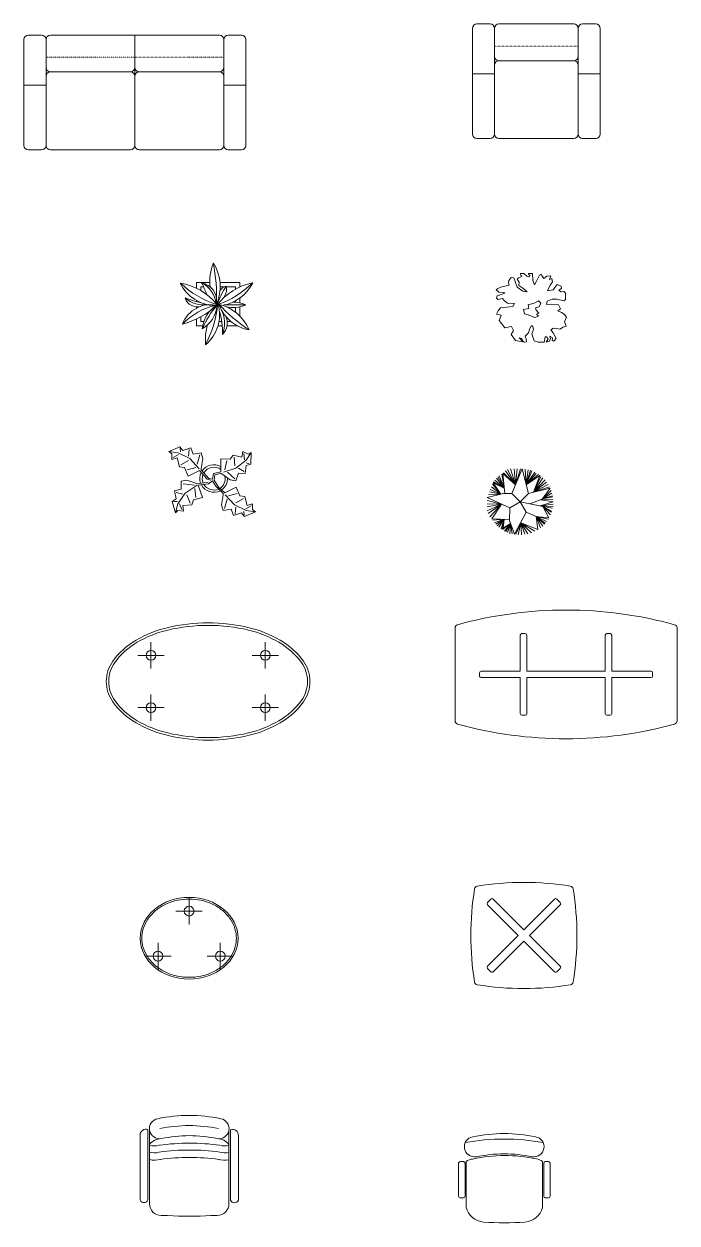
# Model space of a CAD drawing. Header units: millimetres. Extents: x 39 to 797, y -22 to 713.
# Drawn here: x 397 to 797, y -22 to 713 of the extents above; entities that cross this region are included whole.
import ezdxf

# ---------------------------------------------------------------- set-up
doc = ezdxf.new("R2010")
doc.units = ezdxf.units.MM
doc.linetypes.add('DOT', pattern=[0.25, 0, -0.25])
doc.layers.get('0').update_dxf_attribs({"lineweight": 0})

# ---------------------------------------------------------------- blocks, each defined once
blk = doc.blocks.new('sofa2')
for p, q in [((-65.25, 0), (-57.15, 0)), ((51.75, 0), (-51.75, 0)), ((0, 0), (0, -67.5)), ((57.15, 0), (65.25, 0)), ((-67.95, -2.7), (-67.95, -67.5)), ((-54.45, -2.7), (-54.45, -67.5)), ((54.45, -67.5), (54.45, -2.7)), ((67.95, -67.5), (67.95, -2.7)), ((-2.7, -22.5), (-51.75, -22.5)), ((51.75, -22.5), (2.7, -22.5)), ((-67.95, -30.6), (-54.45, -30.6)), ((54.45, -30.6), (67.95, -30.6)), ((-65.25, -70.2), (-57.15, -70.2)), ((-51.75, -70.2), (-2.7, -70.2)), ((2.7, -70.2), (51.75, -70.2)), ((57.15, -70.2), (65.25, -70.2))]:
    blk.add_line(p, q)
at = {"linetype": 'DOT'}
for p, q in [((0, -13.5), (-54.45, -13.5)), ((54.45, -13.5), (0, -13.5))]:
    blk.add_line(p, q, dxfattribs=at)
for centre, start, end in [((-65.25, -2.7), 90, 180), ((-57.15, -2.7), 0, 90), ((-51.75, -2.7), 90, 180), ((51.75, -2.7), 0, 90), ((57.15, -2.7), 90, 180), ((65.25, -2.7), 0, 90), ((-51.75, -19.8), 180, 270), ((-2.7, -19.8), 270, 0), ((2.7, -19.8), 180, 270), ((51.75, -19.8), 270, 0), ((-51.75, -25.2), 90, 180), ((-2.7, -25.2), 0, 90), ((2.7, -25.2), 90, 180), ((51.75, -25.2), 0, 90), ((-65.25, -67.5), 180, 270), ((-57.15, -67.5), 270, 0), ((-51.75, -67.5), 180, 270), ((-2.7, -67.5), 270, 0), ((2.7, -67.5), 180, 270), ((51.75, -67.5), 270, 0), ((57.15, -67.5), 180, 270), ((65.25, -67.5), 270, 0)]:
    blk.add_arc(centre, 2.7, start, end)
blk = doc.blocks.new('tr3')
at = {"color": 3}
for p, q in [((-12.3, 9.14), (-12.3, 12.55)), ((-12.3, 12.55), (-4, 12.55)), ((-9.64, 7.72), (-9.64, 9.89)), ((-9.64, 9.89), (-7.85, 9.89)), ((2.19, 12.55), (14.24, 12.55)), ((2.32, 9.89), (4.64, 9.89)), ((6.12, 9.89), (11.58, 9.89)), ((11.58, 9.89), (11.58, 8.51)), ((14.24, 12.55), (14.24, 9.86)), ((-12.3, 0.96), (-12.3, 1.6)), ((11.58, 1.29), (11.58, 0.55)), ((14.24, 2.94), (14.24, 0.17)), ((-12.3, -3.13), (-12.3, -2.28)), ((11.58, -2.71), (11.58, -5.55)), ((14.24, -2.3), (14.24, -7.87)), ((-12.3, -13.99), (-12.3, -9.74)), ((-8.43, -13.99), (-12.3, -13.99)), ((-9.64, -11.33), (-9.64, -8.39)), ((-7.77, -11.33), (-9.64, -11.33)), ((-5.68, -13.99), (-6.1, -13.99)), ((3.54, -13.99), (0.92, -13.99)), ((3.22, -11.33), (1.55, -11.33)), ((12.77, -13.99), (6.5, -13.99)), ((8.84, -11.33), (6.6, -11.33))]:
    blk.add_line(p, q, dxfattribs=at)
for centre, radius, start, end in [((23.59, 13.76), 27.62, 157.20075, 188.14852), ((-90.41, 5.41), 90.45, 356.36637, 12.24117), ((-24.82, 9.99), 27.13, 336.67216, 32.24001), ((-0.08, 23.08), 24.71, 206.03806, 268.07389), ((-27.69, -22.85), 35.5, 38.49128, 81.23253), ((16.32, 51.28), 54.65, 225.53956, 252.84937), ((-10.75, 1.61), 10.87, 351.49347, 81.05444), ((-57.71, -13.29), 54.99, 20.03106, 27.79583), ((-17.02, -2.31), 16.85, 7.29526, 60.57563), ((29.12, -22.82), 35.9, 101.09217, 143.33115), ((43.68, -14.82), 45.37, 146.45691, 161.96731), ((-20.25, 56.17), 60.97, 290.09693, 313.9067), ((8.05, 3.07), 7.62, 105.50251, 139.64378), ((-0.08, 23.08), 24.71, 277.83203, 334.43275), ((-1.65, 8.6), 7.87, 323.52556, 13.36453), ((-8.14, 14.95), 16.09, 226.85564, 280.84228), ((21.46, 115.18), 119.11, 250.06613, 256.14565), ((-11.76, 5.46), 7.76, 198.1279, 285.12547), ((9.99, -19.88), 20.49, 67.18558, 90.04379), ((-3.7, -19.21), 18.24, 75.04544, 159.82579), ((8.67, -41.03), 40.74, 102.66139, 136.3709), ((-35.56, 39.53), 54.48, 285.70218, 310.93952), ((9.86, -17.15), 18.56, 120.12025, 175.97387), ((-18.49, 0.42), 19, 301.15225, 353.92592), ((35.72, -33.65), 47.78, 137.83387, 157.72123), ((-21.71, -7.28), 23.61, 309.53376, 16.12089), ((-62.2, 4.58), 63.07, 331.75857, 354.38525), ((23.59, 13.76), 27.62, 210.54443, 211.71141), ((-4.34, -26.46), 26.28, 22.33438, 78.35273), ((68.89, 59.59), 90.36, 221.74299, 237.03479), ((-40.74, -17.93), 44.45, 358.4074, 17.42075), ((23.98, 6.82), 23.64, 200.74905, 260.23882), ((-14.65, -12.36), 19.56, 339.64119, 26.49185), ((10.4, 159.83), 161, 267.97915, 272.57112), ((10.18, 15.09), 17.86, 255.08406, 295.74965), ((29.12, -22.82), 35.9, 164.62284, 184.25899), ((-3.2, -12.29), 9.85, 314.46485, 27.95355)]:
    blk.add_arc(centre, radius, start, end, dxfattribs=at)
blk = doc.blocks.new('tr4')
at = {"color": 3}
for p, q in [((-5.33, 23.24), (-7.43, 23.24)), ((-7.43, 23.24), (-7.1, 22.12)), ((-7.1, 22.12), (-6.38, 21.69)), ((-3.56, 21.69), (-5.33, 23.24)), ((-0.1, 23.24), (-2.52, 23.24)), ((-2.52, 23.24), (-2.52, 22.72)), ((-2.52, 22.72), (-1.39, 22.29)), ((-1.39, 22.29), (-2.19, 21.17)), ((0.14, 18.93), (-0.1, 23.24)), ((4.25, 22.21), (2.31, 18.15)), ((5.53, 22.98), (4.25, 22.21)), ((5.61, 22.12), (5.53, 22.98)), ((6.82, 20.31), (5.61, 22.12)), ((-19.42, 14.96), (-21.27, 14.01)), ((-16.2, 15.65), (-19.42, 14.96)), ((-14.43, 16.17), (-16.2, 15.65)), ((-14.59, 19.1), (-14.67, 17.55)), ((-14.67, 17.55), (-14.43, 16.17)), ((-13.06, 20.83), (-14.59, 19.1)), ((-11.53, 20.57), (-13.06, 20.83)), ((-9.52, 14.96), (-11.53, 20.57)), ((-5.9, 12.38), (-9.52, 14.96)), ((-8.79, 20.4), (-9.44, 19.79)), ((-9.44, 19.79), (-8.15, 17.98)), ((-6.38, 21.69), (-8.79, 20.4)), ((-8.15, 17.98), (-8.39, 16)), ((-8.39, 16), (-5.9, 14.27)), ((-2.19, 21.17), (-3.56, 21.69)), ((1.27, 16.43), (0.14, 18.93)), ((2.31, 18.15), (1.27, 16.43)), ((8.75, 21.69), (6.82, 20.31)), ((11.17, 21.78), (8.75, 21.69)), ((9.24, 12.63), (10.85, 16.08)), ((10.36, 19.62), (11.17, 21.78)), ((11.81, 20.14), (10.36, 19.62)), ((10.85, 16.08), (12.13, 18.24)), ((12.13, 18.24), (11.81, 20.14)), ((15.03, 16.6), (12.54, 13.32)), ((17.53, 15.48), (15.03, 16.6)), ((17.69, 14.1), (17.53, 15.48)), ((-21.27, 14.01), (-22.32, 13.24)), ((-22.32, 13.24), (-20.71, 11.77)), ((-21.59, 9.53), (-22.16, 8.15)), ((-22.16, 8.15), (-21.19, 7.37)), ((-19.18, 10.39), (-21.59, 9.53)), ((-21.19, 7.37), (-18.37, 7.98)), ((-20.71, 11.77), (-17.57, 11.69)), ((-17.01, 11.25), (-19.18, 10.39)), ((-18.37, 7.98), (-17.41, 6.86)), ((-17.57, 11.69), (-17.01, 11.25)), ((-5.9, 14.27), (-3.32, 12.03)), ((-3.32, 12.03), (-5.9, 12.38)), ((9, 6.34), (11.97, 7.55)), ((12.54, 13.32), (9.24, 12.63)), ((11.97, 7.55), (14.95, 7.55)), ((14.95, 7.55), (19.22, 6.6)), ((16, 13.15), (17.69, 14.1)), ((17.29, 12.12), (16, 13.15)), ((19.14, 12.2), (17.29, 12.12)), ((20.18, 11.25), (19.14, 12.2)), ((19.22, 6.6), (20.1, 7.37)), ((20.1, 7.37), (20.18, 11.25)), ((-21.03, 0.39), (-22, -1.6)), ((-19.66, 2.2), (-21.03, 0.39)), ((-12.09, 3.15), (-19.66, 2.2)), ((-17.41, 6.86), (-15.39, 5.04)), ((-15.39, 5.04), (-11.05, 4.96)), ((-11.05, 4.96), (-12.09, 3.15)), ((-2.35, 1.77), (-5.58, 1.34)), ((-5.58, 1.34), (-4.93, -1.42)), ((-1.31, 4.61), (-2.68, 4.27)), ((-2.68, 4.27), (-2.35, 1.77)), ((1.03, 5.04), (-1.31, 4.61)), ((3.68, 6.51), (1.03, 5.04)), ((1.83, 2.2), (4.09, 2.97)), ((2.23, 0.91), (1.83, 2.2)), ((3.76, -0.91), (2.23, 0.91)), ((5.05, 5.13), (3.68, 6.51)), ((4.09, 2.97), (5.05, 5.13)), ((8.59, 4.35), (9, 6.34)), ((11.65, 4.61), (8.59, 4.35)), ((15.84, 4.01), (11.65, 4.61)), ((15.44, 0.39), (17.13, 1.68)), ((17.77, -0.65), (15.44, 0.39)), ((17.13, 1.68), (15.84, 4.01)), ((-22, -1.6), (-19.18, -2.29)), ((-19.74, -3.49), (-20.55, -5.48)), ((-20.55, -5.48), (-17.01, -9.96)), ((-19.18, -2.29), (-19.74, -3.49)), ((-4.93, -1.42), (-2.68, -2.03)), ((-2.68, -2.03), (-1.23, -2.63)), ((-1.23, -2.63), (1.35, -3.75)), ((1.35, -3.75), (3.6, -2.8)), ((2.39, -1.68), (3.76, -0.91)), ((3.6, -2.8), (2.39, -1.68)), ((19.38, -1.68), (17.77, -0.65)), ((20.75, -3.49), (19.38, -1.68)), ((19.62, -6.25), (20.75, -3.49)), ((20.59, -8.93), (19.62, -6.25)), ((-17.01, -9.96), (-16.36, -9.88)), ((-16.36, -9.88), (-12.9, -9.19)), ((-11.69, -11.6), (-13.14, -14.02)), ((-13.14, -14.02), (-10.48, -17.64)), ((-12.9, -9.19), (-11.69, -11.6)), ((-4.53, -15.14), (-2.52, -12.98)), ((-2.52, -12.98), (-1.71, -10.48)), ((-1.71, -10.48), (-0.58, -8.58)), ((-0.58, -8.58), (0.22, -9.1)), ((0.54, -11.08), (-0.42, -13.67)), ((-0.42, -13.67), (0.95, -17.9)), ((0.22, -9.1), (0.54, -11.08)), ((11.25, -11.17), (12.78, -10.22)), ((12.7, -13.07), (11.25, -11.17)), ((14.39, -16.43), (12.7, -13.07)), ((12.78, -10.22), (14.95, -10.48)), ((14.95, -10.48), (16.8, -10.74)), ((16.8, -10.74), (18.74, -9.62)), ((18.74, -9.62), (20.59, -8.93)), ((-10.48, -17.64), (-6.3, -18.59)), ((-6.54, -17.81), (-8.23, -16.17)), ((-8.23, -16.17), (-6.54, -16.43)), ((-6.54, -16.43), (-5.9, -18.16)), ((-6.3, -18.59), (-6.54, -17.81)), ((-5.9, -18.16), (-4.93, -18.76)), ((-4.93, -18.76), (-3.64, -18.59)), ((-3.96, -16.69), (-4.53, -15.14)), ((-3.64, -18.59), (-3.96, -16.69)), ((0.95, -17.9), (3.52, -18.76)), ((3.52, -18.76), (7.06, -18.76)), ((7.06, -18.76), (7.79, -15.4)), ((7.79, -15.4), (8.51, -15.4)), ((9.64, -16.77), (8.43, -18.76)), ((8.43, -18.76), (10.36, -18.07)), ((8.51, -15.4), (9.64, -16.77)), ((10.36, -18.07), (10.93, -16.6)), ((10.93, -16.6), (10.53, -15.14)), ((10.53, -15.14), (11.97, -15.83)), ((11.97, -15.83), (12.13, -16.6)), ((12.13, -16.6), (12.05, -17.47)), ((12.05, -17.47), (13.1, -18.16)), ((13.1, -18.16), (14.39, -16.43))]:
    blk.add_line(p, q, dxfattribs=at)
blk = doc.blocks.new('tr7')
at = {"color": 3, "lineweight": 0}
for p, q in [((-20.86, 19.97), (-27.52, 17.01)), ((-27.52, 17.01), (-21.86, 16.29)), ((-27.52, 17.01), (-25.82, 15.74)), ((-25.82, 15.74), (-25.83, 12.2)), ((-21.72, 15.3), (-24.98, 13.33)), ((-21.86, 16.29), (-14.79, 12.74)), ((-19.02, 17.7), (-20.86, 19.97)), ((-20.72, 18.98), (-20.44, 17)), ((-14.21, 19.39), (-19.02, 17.7)), ((-15.06, 18.26), (-15.49, 14.16)), ((-12.66, 15.56), (-14.21, 19.39)), ((-7.71, 16.26), (-12.66, 15.56)), ((-8.56, 15.13), (-10.27, 9.33)), ((-6.72, 12.86), (-7.71, 16.26)), ((11.78, 14.87), (9.9, 12.32)), ((17.17, 13.64), (11.78, 14.87)), ((17.77, 17.13), (17.17, 13.64)), ((20.95, 15.57), (17.77, 17.13)), ((18.76, 12.07), (18.42, 15.87)), ((22.84, 16.54), (19.71, 11.77)), ((22.84, 16.54), (20.95, 15.57)), ((22.58, 9.26), (22.84, 16.54)), ((-25.83, 12.2), (-22.43, 13.18)), ((-22.43, 13.18), (-21.17, 7.8)), ((-21.17, 7.8), (-18.06, 7.23)), ((-20.32, 8.93), (-15.64, 11.61)), ((-14.79, 12.74), (-8.98, 6.52)), ((-6.72, 12.86), (-7.87, 6.64)), ((4.2, 12.6), (4.26, 4.69)), ((9.9, 12.32), (4.2, 12.6)), ((6.78, 5.97), (8.01, 11.36)), ((12.42, 13.61), (12.78, 8.23)), ((19.71, 11.77), (13.42, 6.97)), ((19.14, 3.53), (19.74, 8.6)), ((21.63, 9.56), (19.72, 10.18)), ((19.74, 8.6), (22.58, 9.26)), ((-18.06, 7.23), (-15.81, 1.99)), ((-10.98, 7.21), (-16.36, 5.95)), ((-15.81, 1.99), (-8.72, 5.51)), ((-8.72, 5.51), (-4.08, 0.25)), ((-7.78, 5.83), (-7.87, 6.64)), ((-3.08, 0.62), (-7.78, 5.83)), ((-4.08, 0.25), (-1.93, -0.49)), ((-0.77, 0.25), (-3.08, 0.62)), ((-0.2, 3.57), (-0.77, 0.25)), ((4.26, 4.69), (-0.2, 3.57)), ((0.67, 2.83), (0.23, -0.49)), ((4.59, 3.74), (0.67, 2.83)), ((0.67, 2.83), (0.67, 2.83)), ((4.9, 3.43), (4.59, 3.74)), ((9.99, -0.33), (4.9, 3.43)), ((13.42, 6.97), (5.85, 4.52)), ((12.84, 0.32), (8.38, 4.4)), ((13.48, -0.94), (15.03, 3.82)), ((18.5, 4.79), (15, 6.98)), ((15.03, 3.82), (19.14, 3.53)), ((-20.09, -5.98), (-24.09, -6.98)), ((-24.09, -6.98), (-23.09, -11.98)), ((-16.59, -0.47), (-20.09, -0.97)), ((-20.09, -0.97), (-20.09, -5.98)), ((-11.91, -3.59), (-18.76, -2.78)), ((-17.59, -8.48), (-10.3, -3.49)), ((-16.59, -0.47), (-9.84, -2.7)), ((-11.58, -5.48), (-11.08, -10.98)), ((-3.51, -1.78), (-9.84, -2.7)), ((-3.26, -2.67), (-9.58, -3.47)), ((-7.08, -10.98), (-9.58, -3.47)), ((-0.92, -0.86), (-3.26, -2.67)), ((1.24, -4.18), (-0.92, -0.86)), ((2.77, -4.82), (0.23, -0.49)), ((5.66, -8.59), (1.24, -4.18)), ((2.77, -4.82), (6.6, -8.26)), ((13.69, -4.74), (6.6, -8.26)), ((9.99, -0.33), (13.48, -0.94)), ((15.94, -9.98), (13.69, -4.74)), ((-23.09, -11.98), (-25.59, -13.48)), ((-25.59, -13.48), (-23.59, -20.48)), ((-24.59, -13.48), (-22.59, -13.48)), ((-23.09, -7.98), (-19.09, -8.98)), ((-22.09, -14.98), (-17.59, -8.48)), ((-14.58, -14.48), (-16.59, -9.48)), ((-13.58, -15.48), (-12.58, -12.48)), ((-12.58, -12.48), (-7.08, -10.98)), ((4.61, -15.62), (5.75, -9.4)), ((5.75, -9.4), (5.66, -8.59)), ((6.44, -17.89), (8.15, -12.09)), ((12.67, -15.5), (6.86, -9.35)), ((8.86, -9.97), (14.24, -8.71)), ((18.2, -11.69), (13.52, -14.37)), ((19.05, -10.56), (15.94, -9.98)), ((20.31, -15.94), (19.05, -10.56)), ((-23.59, -20.48), (-22.09, -14.98)), ((-23.59, -20.48), (-22.09, -18.98)), ((-22.09, -18.98), (-18.59, -19.48)), ((-21.09, -14.98), (-19.59, -18.48)), ((-19.09, -15.98), (-13.58, -15.48)), ((-18.59, -19.48), (-19.09, -15.98)), ((4.61, -15.62), (5.59, -19.02)), ((5.59, -19.02), (10.54, -18.32)), ((10.54, -18.32), (12.09, -22.15)), ((12.09, -22.15), (16.91, -20.46)), ((19.74, -19.05), (12.67, -15.5)), ((12.94, -21.02), (13.38, -16.91)), ((16.91, -20.46), (18.74, -22.73)), ((18.6, -21.74), (18.32, -19.75)), ((18.74, -22.73), (25.4, -19.77)), ((19.6, -18.06), (22.86, -16.08)), ((25.4, -19.77), (19.74, -19.05)), ((23.71, -14.95), (20.31, -15.94)), ((23.7, -18.49), (23.71, -14.95)), ((25.4, -19.77), (23.7, -18.49))]:
    blk.add_line(p, q, dxfattribs=at)
for centre, radius, start, end in [((-0.09, 0.29), 8.67, 59.8972, 145.62431), ((0, 0), 7.42, 55.0586, 146.17808), ((0.05, 0.49), 8.67, 153.90816, 198.7983), ((0.29, 0.53), 7.47, 159.96993, 201.5906), ((-0.13, 0.53), 7.08, 301.3275, 11.8353), ((-0.13, 0.53), 8.49, 304.8831, 1.3853), ((-0.05, 0.83), 8.7, 208.7286, 297.4188), ((0.07, 0.99), 7.48, 212.528, 292.6289)]:
    blk.add_arc(centre, radius, start, end, dxfattribs=at)
blk = doc.blocks.new('tr8')
at = {"color": 3}
for p, q in [((-13.55, 15.24), (-9.76, 8.41)), ((-9.76, 8.41), (-12.86, 15.82)), ((-9.76, 8.41), (-11.15, 16.81)), ((-2.86, 10.31), (-10.56, 17.24)), ((-10.56, 17.24), (-9.45, 5.05)), ((-10.22, 17.81), (-2.86, 10.31)), ((-8.9, 18.97), (-2.86, 10.31)), ((-7.66, 19.72), (-2.86, 10.31)), ((-5.88, 20.22), (-2.86, 10.31)), ((1.26, 20.18), (-5.05, 5.05)), ((-2.86, 10.31), (-3.71, 20.22)), ((-2.86, 10.31), (0.32, 20.22)), ((-2.86, 10.31), (-1.77, 20.22)), ((5.05, 5.05), (1.26, 20.18)), ((3.18, 19.88), (3.74, 10.31)), ((4.97, 19.55), (3.74, 10.31)), ((6.28, 19.39), (3.74, 10.31)), ((3.74, 10.31), (7.14, 18.97)), ((3.74, 10.31), (9, 18.06)), ((3.74, 10.31), (9.93, 17.39)), ((3.74, 10.31), (11.25, 16.73)), ((12.18, 16.14), (3.74, 10.31)), ((8.22, 5.85), (12.18, 16.14)), ((8.22, 5.85), (12.79, 15.57)), ((-11.71, 4.66), (-18.36, 7.6)), ((-11.71, 4.66), (-17.58, 9.17)), ((-11.71, 4.66), (-16.81, 10.75)), ((-9.76, 8.41), (-16.6, 11.54)), ((-16.6, 11.54), (-11.71, 4.66)), ((-16.34, 12.16), (-9.76, 8.41)), ((-15.49, 13.33), (-9.76, 8.41)), ((-14.56, 14.41), (-9.76, 8.41)), ((5.05, 5.05), (18.39, 8.4)), ((8.22, 5.85), (13.96, 14.65)), ((15.27, 13.41), (8.22, 5.85)), ((16.2, 12), (8.22, 5.85)), ((17.13, 10.59), (8.22, 5.85)), ((8.22, 5.85), (17.91, 9.17)), ((18.39, 8.4), (13.8, 1.78)), ((-20.22, 2.53), (-10.11, 5.05)), ((-6.32, -3.79), (-20.22, 2.53)), ((-20.22, 0.7), (-11.43, -1.47)), ((-11.71, 4.66), (-19.37, 4.44)), ((-11.71, 4.66), (-18.67, 6.18)), ((-10.11, 5.05), (-5.05, 5.05)), ((0, 0), (-6.32, -3.79)), ((-5.05, 5.05), (0, 0)), ((0, 0), (5.05, 5.05)), ((0, 0), (3.79, -6.32)), ((13.8, 1.78), (6.19, -1.29)), ((12.67, 1.22), (20.22, -0.04)), ((20.08, 1.29), (12.87, 1.2)), ((19.07, 6.85), (13.8, 1.78)), ((19.54, 5.27), (13.8, 1.78)), ((19.92, 3.61), (13.8, 1.78)), ((13.8, 1.78), (20.08, 2.95)), ((-20.22, -1.21), (-11.43, -1.47)), ((-20.22, -3.03), (-11.43, -1.47)), ((-20.22, -5.52), (-11.43, -1.47)), ((-19.6, -7.18), (-11.43, -1.47)), ((-18.59, -9.18), (-11.43, -1.47)), ((-11.43, -1.47), (-17.35, -10.38)), ((-6.58, -11.5), (-6.32, -3.79)), ((3.79, -6.32), (-3.38, -19.93)), ((13.96, -2.87), (0.02, -0.04)), ((9.93, -9.01), (3.79, -6.32)), ((20.22, -0.04), (12.39, -2.55)), ((12.39, -2.55), (20.16, -1.45)), ((12.39, -2.55), (20.16, -2.95)), ((13.96, -2.87), (17.7, -9.77)), ((13.96, -2.87), (19.85, -3.86)), ((13.96, -2.87), (19.3, -5.69)), ((19.23, -6.27), (13.96, -2.87)), ((18.68, -8.01), (13.96, -2.87)), ((-17.35, -10.38), (-6.55, -10.76)), ((-9.68, -10.65), (-16.73, -11.17)), ((-9.68, -10.65), (-15.65, -13)), ((-14.95, -13.74), (-9.68, -10.65)), ((-14.1, -14.66), (-9.68, -10.65)), ((-13.01, -15.65), (-9.68, -10.65)), ((-11.62, -16.57), (-9.68, -10.65)), ((-9.68, -10.65), (-11, -16.81)), ((-5.93, -13.21), (-10.69, -16.9)), ((-9.68, -10.65), (-10.45, -16.15)), ((-10.45, -16.15), (-5.93, -13.21)), ((-9.53, -17.98), (-5.93, -13.21)), ((-5.93, -13.21), (-8.67, -18.31)), ((-7.74, -18.89), (-5.93, -13.21)), ((-3.38, -19.93), (-6.58, -11.5)), ((-6.35, -19.72), (-5.93, -13.21)), ((-4.95, -19.72), (-5.93, -13.21)), ((0.35, -12.85), (-2.7, -19.89)), ((-1.16, -20.22), (0.35, -12.85)), ((10.91, -17.02), (0.35, -12.85)), ((0.35, -12.85), (9.08, -17.98)), ((0.94, -20.22), (0.35, -12.85)), ((0.35, -12.85), (7.06, -19.06)), ((2.95, -19.8), (0.35, -12.85)), ((0.35, -12.85), (4.74, -19.72)), ((9.79, -8.95), (10.91, -17.02)), ((17.7, -9.77), (9.93, -9.01)), ((9.93, -9.01), (17.37, -10.59)), ((12.48, -15.98), (9.93, -9.01)), ((9.93, -9.01), (16.2, -12)), ((13.96, -14.91), (9.93, -9.01)), ((9.93, -9.01), (15.27, -13.08)), ((14.96, -13.66), (9.93, -9.01))]:
    blk.add_line(p, q, dxfattribs=at)
blk = doc.blocks.new('tb3')
at = {"color": 0}
for p, q in [((-35, 24.08), (-35, 7.92)), ((35, 24.08), (35, 7.92)), ((-26.92, 16), (-43.08, 16)), ((26.92, 16), (43.08, 16)), ((-35, -24.08), (-35, -7.92)), ((35, -24.08), (35, -7.92)), ((-26.92, -16), (-43.08, -16)), ((26.92, -16), (43.08, -16))]:
    blk.add_line(p, q, dxfattribs=at)
for centre in [(-35, 16), (35, 16), (-35, -16), (35, -16)]:
    blk.add_circle(centre, 3, dxfattribs=at)
for centre, radius, start, end in [((-8.5, -36.51), 71.41, 103.41916, 119.94194), ((-8.5, -36.51), 69.91, 103.41916, 119.94194), ((0, -72.15), 108.05, 90, 103.41916), ((0, -72.15), 106.55, 90, 103.41916), ((0, -72.15), 108.05, 76.58084, 90), ((0, -72.15), 106.55, 76.58134, 90), ((8.57, -35.86), 69.26, 59.9138, 76.51399), ((8.57, -35.86), 70.76, 59.917, 76.51466), ((-21.44, -14.04), 45.48, 119.94194, 144.2793), ((-21.44, -14.04), 43.98, 119.94194, 144.2793), ((21.28, -14.4), 44.33, 35.97087, 60.21599), ((21.28, -14.4), 45.83, 35.96693, 60.21104), ((-40.97, 0), 21.43, 144.2793, 180), ((-40.97, 0), 19.93, 144.2793, 180), ((40.97, 0), 19.93, 0, 35.71094), ((40.97, 0), 21.43, 0, 35.7207), ((-40.97, 0), 21.43, 180, 215.7207), ((40.97, 0), 21.43, 324.2793, 0), ((-40.97, 0), 19.93, 180, 215.7207), ((40.97, 0), 19.93, 324.28906, 0), ((-21.44, 14.04), 45.48, 215.7207, 240.05806), ((-21.44, 14.04), 43.98, 215.7207, 240.05806), ((21.28, 14.4), 44.33, 299.78401, 324.02913), ((21.28, 14.4), 45.83, 299.78896, 324.03307), ((-8.5, 36.51), 71.41, 240.05806, 256.58084), ((-8.5, 36.51), 69.91, 240.05806, 256.58084), ((8.57, 35.86), 69.26, 283.48601, 300.0862), ((8.57, 35.86), 70.76, 283.48534, 300.083), ((0, 72.15), 108.05, 256.58084, 270), ((0, 72.15), 106.55, 256.58084, 270), ((0, 72.15), 106.55, 270, 283.41866), ((0, 72.15), 108.05, 270, 283.41916)]:
    blk.add_arc(centre, radius, start, end, dxfattribs=at)
blk = doc.blocks.new('tb4')
at = {"color": 0}
for p, q in [((-68, -28.48), (-68, 28.48)), ((-28, 2), (-28, 24)), ((-27, 25), (-25, 25)), ((-24, 2), (-24, 24)), ((24, 24), (24, 2)), ((25, 25), (27, 25)), ((28, 24), (28, 2)), ((68, 28.48), (68, -28.48)), ((-53, -1), (-53, 1)), ((-52, 2), (-28, 2)), ((-24, 2), (24, 2)), ((28, 2), (52, 2)), ((53, 1), (53, -1)), ((-28, -2), (-52, -2)), ((-28, -24), (-28, -2)), ((24, -2), (-24, -2)), ((-24, -24), (-24, -2)), ((24, -2), (24, -24)), ((28, -2), (28, -24)), ((52, -2), (28, -2)), ((-25, -25), (-27, -25)), ((27, -25), (25, -25))]:
    blk.add_line(p, q, dxfattribs=at)
for centre, radius, start, end in [((0, -210.57), 250, 74.56595, 105.43405), ((-66, 28.48), 2, 105.43405, 180), ((66, 28.48), 2, 0, 74.56595), ((-27, 24), 1, 90, 180), ((-25, 24), 1, 0, 90), ((25, 24), 1, 90, 180), ((27, 24), 1, 0, 90), ((-52, 1), 1, 90, 180), ((52, 1), 1, 0, 90), ((-52, -1), 1, 180, 270), ((52, -1), 1, 270, 0), ((-66, -28.48), 2, 180, 254.56595), ((-27, -24), 1, 180, 270), ((-25, -24), 1, 270, 0), ((25, -24), 1, 180, 270), ((27, -24), 1, 270, 0), ((66, -28.48), 2, 285.43405, 0), ((0, 210.57), 250, 254.56595, 285.43405)]:
    blk.add_arc(centre, radius, start, end, dxfattribs=at)
blk = doc.blocks.new('tb7')
at = {"color": 0}
for p, q in [((0, 8.49), (0, 24.66)), ((-8.08, 16.58), (8.08, 16.58)), ((-19.05, -19.08), (-19.05, -2.92)), ((19.05, -19.08), (19.05, -2.92)), ((-27.14, -11), (-10.97, -11)), ((10.97, -11), (27.14, -11))]:
    blk.add_line(p, q, dxfattribs=at)
for centre in [(0, 16.58), (-19.05, -11), (19.05, -11)]:
    blk.add_circle(centre, 3, dxfattribs=at)
blk.add_ellipse((0, 0), major_axis=(30, 0), ratio=0.833333, dxfattribs=at)
blk.add_open_spline([(28.96, 0), (28.96, 1.87), (28.69, 3.82), (27.5, 7.78), (26.57, 9.77), (24.04, 13.52), (22.43, 15.31), (18.67, 18.45), (16.52, 19.8), (11.94, 21.93), (9.49, 22.73), (4.72, 23.73), (2.41, 23.96), (-2.41, 23.96), (-4.72, 23.73), (-9.49, 22.73), (-11.94, 21.93), (-16.52, 19.8), (-18.67, 18.45), (-22.43, 15.31), (-24.04, 13.52), (-26.57, 9.77), (-27.5, 7.78), (-28.69, 3.82), (-28.96, 1.87), (-28.96, -1.87), (-28.69, -3.82), (-27.5, -7.78), (-26.57, -9.77), (-24.04, -13.52), (-22.43, -15.31), (-18.67, -18.45), (-16.52, -19.8), (-11.94, -21.93), (-9.49, -22.73), (-4.72, -23.73), (-2.41, -23.96), (2.41, -23.96), (4.72, -23.73), (9.49, -22.73), (11.94, -21.93), (16.52, -19.8), (18.67, -18.45), (22.43, -15.31), (24.04, -13.52), (26.57, -9.77), (27.5, -7.78), (28.69, -3.82), (28.96, -1.87), (28.96, 0)], degree=3, knots=[0, 0, 0, 0, 0.261799, 0.261799, 0.523599, 0.523599, 0.785398, 0.785398, 1.047198, 1.047198, 1.308997, 1.308997, 1.570796, 1.570796, 1.832596, 1.832596, 2.094395, 2.094395, 2.356194, 2.356194, 2.617994, 2.617994, 2.879793, 2.879793, 3.141593, 3.141593, 3.403392, 3.403392, 3.665191, 3.665191, 3.926991, 3.926991, 4.18879, 4.18879, 4.45059, 4.45059, 4.712389, 4.712389, 4.974188, 4.974188, 5.235988, 5.235988, 5.497787, 5.497787, 5.759587, 5.759587, 6.021386, 6.021386, 6.283185, 6.283185, 6.283185, 6.283185], dxfattribs=at)
blk = doc.blocks.new('tb8')
at = {"color": 0}
for p, q in [((-20.15, 22.27), (-22.27, 20.15)), ((0, 3.54), (-18.74, 22.27)), ((18.74, 22.27), (0, 3.54)), ((22.27, 20.15), (20.15, 22.27)), ((-3.54, 0), (-22.27, 18.74)), ((22.27, 18.74), (3.54, 0)), ((-3.54, 0), (-22.27, -18.74)), ((0, -3.54), (-18.74, -22.27)), ((18.74, -22.27), (0, -3.54)), ((22.27, -18.74), (3.54, 0)), ((-20.15, -22.27), (-22.27, -20.15)), ((22.27, -20.15), (20.15, -22.27))]:
    blk.add_line(p, q, dxfattribs=at)
for centre, radius, start, end in [((-28.22, 28.22), 2, 99.25009, 170.74991), ((0, -145.04), 177.54, 80.74991, 99.25009), ((28.22, 28.22), 2, 9.25009, 80.74991), ((145.04, 0), 177.54, 170.74991, 189.25009), ((-19.45, 21.57), 1, 45, 135), ((19.45, 21.57), 1, 45, 135), ((-145.04, 0), 177.54, 350.74991, 9.25009), ((-21.57, 19.45), 1, 135, 225), ((21.57, 19.45), 1, 315, 45), ((-21.57, -19.45), 1, 135, 225), ((21.57, -19.45), 1, 315, 45), ((-28.22, -28.22), 2, 189.25009, 260.74991), ((-19.45, -21.57), 1, 225, 315), ((19.45, -21.57), 1, 225, 315), ((28.22, -28.22), 2, 279.25009, 350.74991), ((0, 145.04), 177.54, 260.74991, 279.25009)]:
    blk.add_arc(centre, radius, start, end, dxfattribs=at)
blk = doc.blocks.new('cr3')
at = {"color": 0}
for p, q in [((-30.36, -15.79), (-30.36, 23.71)), ((-25.48, -15.79), (-25.48, 27.39)), ((-24.59, -9.18), (-24.59, 26.83)), ((24.13, -9.31), (24.13, 26.7)), ((25.02, -15.92), (25.02, 27.26)), ((29.89, -15.93), (29.89, 23.58)), ((-24.58, -15.81), (-24.57, -9.25)), ((24.12, -15.95), (24.11, -9.39)), ((-24.58, -15.81), (-24.58, -18.08)), ((24.12, -15.92), (24.12, -18.08)), ((-13.44, -25.28), (-17.38, -25.28)), ((13.02, -25.28), (16.22, -25.28)), ((16.92, -25.28), (16.22, -25.28))]:
    blk.add_line(p, q, dxfattribs=at)
at = {"color": 0, "linetype": 'Continuous'}
for centre, radius, start, end in [((-18.43, 27.89), 6.18, 99.89884, 279.75221), ((-0.21, -57.45), 93.43, 78.08993, 101.91007), ((-0.21, -57.45), 87.21, 78.08993, 101.91007), ((18.01, 27.89), 6.18, 260.24779, 80.10116), ((1.85, -78.34), 101.97, 91.15667, 100.87136), ((-2.27, -78.34), 101.97, 79.12864, 88.84333), ((-16.9, 11.87), 9.94, 92.8235, 140.68643), ((16.47, 11.87), 9.94, 39.7271, 87.1765), ((-0.21, 160.36), 186.12, 265.9234, 274.0766)]:
    blk.add_arc(centre, radius, start, end, dxfattribs=at)
at = {"color": 0}
for centre, radius, start, end in [((-26.66, 23.88), 3.7, 71.47518, 182.65595), ((26.2, 23.75), 3.7, 357.34405, 108.52482), ((-21.47, 28.19), 10.89, 253.3346, 284.12492), ((0, -113.74), 132.74, 81.96898, 98.03102), ((0, -117.95), 132.74, 81.96898, 98.03102), ((21.41, 28.19), 10.89, 254.44482, 284.12492), ((-21.47, 23.98), 10.89, 253.3346, 284.12492), ((-21.47, 23.98), 15.39, 258.2918, 284.12492), ((0, -117.95), 128.24, 81.96898, 98.03102), ((21.41, 23.98), 15.39, 254.44482, 280.1776), ((21.41, 23.98), 10.89, 254.44482, 284.12492), ((-27.02, -14.69), 2.67, 24.02717, 26.26281), ((-27.92, -14.69), 2.67, 204.47926, 335.71248), ((-17.38, -18.08), 7.2, 180, 270), ((16.92, -18.08), 7.2, 270, 0), ((27.46, -14.82), 2.67, 204.28752, 335.52074)]:
    blk.add_arc(centre, radius, start, end, dxfattribs=at)
blk = doc.blocks.new('cr4')
at = {"color": 0}
for p, q in [((-28.06, -7.32), (-28.06, 13.02)), ((-27.09, 14), (-25.13, 14)), ((-24.16, 13.02), (-24.16, -7.32)), ((-23.47, -8.26), (-23.47, 13.94)), ((23.3, 14), (23.3, -8.29)), ((24.03, 13.02), (24.03, -7.32)), ((26.96, 14), (25.01, 14)), ((27.94, -7.32), (27.94, 13.02)), ((-23.47, -13.95), (-23.47, -6.04)), ((23.3, -14.13), (23.3, -6.12)), ((-25.13, -8.29), (-27.09, -8.29)), ((25.01, -8.29), (26.96, -8.29))]:
    blk.add_line(p, q, dxfattribs=at)
at = {"color": 0, "linetype": 'Continuous'}
for centre, radius, start, end in [((-0.16, -62.31), 93.45, 78.08993, 101.91007), ((-18.39, 23.05), 6.18, 99.89884, 279.75221), ((18.06, 23.05), 6.18, 260.24779, 80.10116), ((1.89, -83.21), 102, 91.15667, 100.87136), ((-2.22, -83.21), 102, 79.12864, 88.84333), ((-11.92, -11.23), 11.86, 193.25658, 265.9234), ((11.8, -11.23), 11.86, 274.0766, 345.83344), ((-0.06, 155.2), 178.72, 265.9234, 274.0766)]:
    blk.add_arc(centre, radius, start, end, dxfattribs=at)
at = {"color": 0}
for centre, radius, start, end in [((-0.16, -104.61), 132.38, 79.62106, 100.37894), ((-19.47, 9.63), 5.89, 90.72261, 132.8382), ((0.11, -72.12), 89.81, 77.50279, 102.63892), ((19.3, 9.68), 5.89, 47.1618, 87.57171), ((-27.09, 13.02), 0.974, 90, 180), ((-25.13, 13.02), 0.974, 0, 90), ((25.01, 13.02), 0.974, 90, 180), ((26.96, 13.02), 0.974, 0, 90), ((-27.09, -7.32), 0.974, 180, 270), ((-25.13, -7.32), 0.974, 270, 360), ((25.01, -7.32), 0.974, 180, 270), ((26.96, -7.32), 0.974, 270, 0)]:
    blk.add_arc(centre, radius, start, end, dxfattribs=at)
blk = doc.blocks.new('sofa1')
for p, q in [((-36.45, 0), (-28.35, 0)), ((22.95, 0), (-22.95, 0)), ((28.35, 0), (36.45, 0)), ((-39.15, -2.7), (-39.15, -67.5)), ((-25.65, -2.7), (-25.65, -67.5)), ((25.65, -67.5), (25.65, -2.7)), ((39.15, -67.5), (39.15, -2.7)), ((22.95, -22.5), (-22.95, -22.5)), ((-39.15, -30.6), (-25.65, -30.6)), ((25.65, -30.6), (39.15, -30.6)), ((-36.45, -70.2), (-28.35, -70.2)), ((-22.95, -70.2), (22.95, -70.2)), ((28.35, -70.2), (36.45, -70.2))]:
    blk.add_line(p, q)
at = {"linetype": 'DOT'}
blk.add_line((25.65, -13.5), (-25.65, -13.5), dxfattribs=at)
for centre, start, end in [((-36.45, -2.7), 90, 180), ((-28.35, -2.7), 0, 90), ((-22.95, -2.7), 90, 180), ((22.95, -2.7), 0, 90), ((28.35, -2.7), 90, 180), ((36.45, -2.7), 0, 90), ((-22.95, -19.8), 180, 270), ((22.95, -19.8), 270, 0), ((-22.95, -25.2), 90, 180), ((22.95, -25.2), 0, 90), ((-36.45, -67.5), 180, 270), ((-28.35, -67.5), 270, 0), ((-22.95, -67.5), 180, 270), ((22.95, -67.5), 270, 0), ((28.35, -67.5), 180, 270), ((36.45, -67.5), 270, 0)]:
    blk.add_arc(centre, 2.7, start, end)

msp = doc.modelspace()

# ---------------------------------------------------------------- block references
for name, p in [('sofa1', (710.8, 712.64)), ('sofa2', (464.86, 705.75)), ('tr3', (514.82, 541.67)), ('tr4', (708.48, 536.49)), ('tr7', (513.26, 433.65)), ('tr8', (700.85, 419.96)), ('tb4', (728.99, 314.22)), ('tb3', (509.72, 309.86)), ('tb8', (703.17, 154.29)), ('tb7', (498.09, 152.62)), ('cr3', (498.36, 8.07)), ('cr4', (691.26, 1.82))]:
    msp.add_blockref(name, p)

doc.saveas('drawing.dxf')
